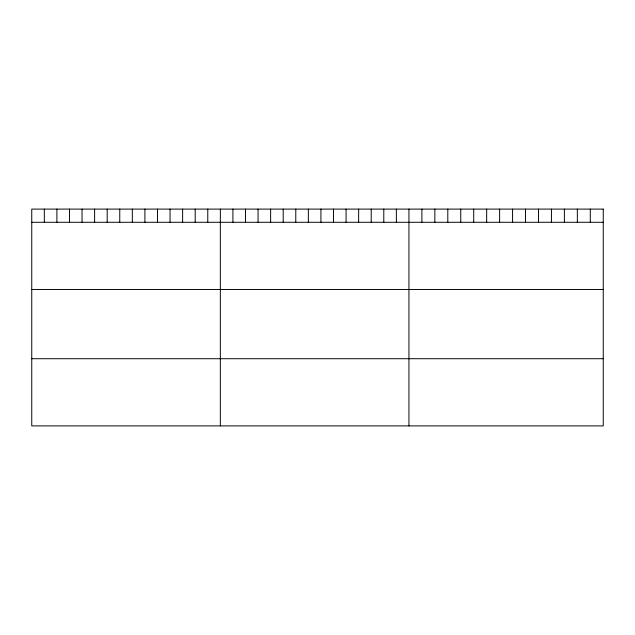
<?xml version="1.0" encoding="UTF-8"?>
<svg xmlns="http://www.w3.org/2000/svg" width="635" height="635" viewBox="0 0 635 635"><rect width="100%" height="100%" fill="white"/><g stroke="black" fill="none" stroke-linecap="round" stroke-linejoin="round"><path stroke-width="0.95" d="M31.75 222.282L603.25 222.282M31.75 289.473L603.25 289.473M31.75 358.712L603.25 358.712M590.296 209.098L590.296 222.282M577.342 209.098L577.342 222.282M564.388 209.098L564.388 222.282M551.434 209.098L551.434 222.282M538.48 209.098L538.48 222.282M525.526 209.098L525.526 222.282M512.572 209.098L512.572 222.282M499.618 209.098L499.618 222.282M486.664 209.098L486.664 222.282M473.71 209.098L473.71 222.282M460.756 209.098L460.756 222.282M447.802 209.098L447.802 222.282M434.848 209.098L434.848 222.282M421.894 209.098L421.894 222.282M408.94 209.098L408.94 425.902M396.367 209.098L396.367 222.282M383.794 209.098L383.794 222.282M371.221 209.098L371.221 222.282M358.648 209.098L358.648 222.282M346.075 209.098L346.075 222.282M333.502 209.098L333.502 222.282M320.929 209.098L320.929 222.282M308.356 209.098L308.356 222.282M295.783 209.098L295.783 222.282M283.21 209.098L283.21 222.282M270.637 209.098L270.637 222.282M258.064 209.098L258.064 222.282M245.491 209.098L245.491 222.282M232.918 209.098L232.918 222.282M220.345 209.098L220.345 425.902M207.772 209.098L207.772 222.282M195.199 209.098L195.199 222.282M182.626 209.098L182.626 222.282M170.053 209.098L170.053 222.282M157.48 209.098L157.48 222.282M144.907 209.098L144.907 222.282M132.334 209.098L132.334 222.282M119.761 209.098L119.761 222.282M107.188 209.098L107.188 222.282M94.615 209.098L94.615 222.282M82.042 209.098L82.042 222.282M69.469 209.098L69.469 222.282M56.896 209.098L56.896 222.282M44.323 209.098L44.323 222.282M603.25 209.098L31.75 209.098L31.75 425.902L603.25 425.902L603.25 209.098"/></g></svg>
